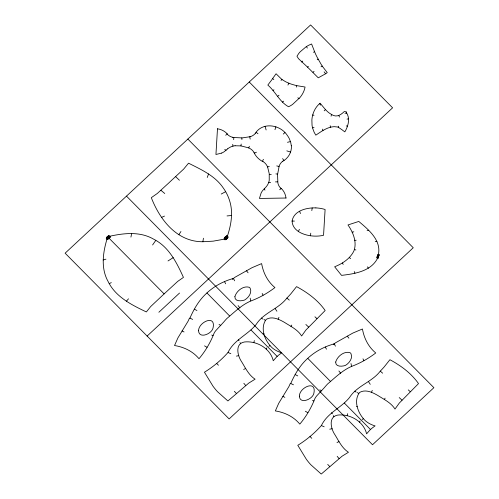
<?xml version="1.0" encoding="UTF-8"?>
<svg xmlns="http://www.w3.org/2000/svg" width="499" height="499" viewBox="0 0 499 499"><rect width="100%" height="100%" fill="white"/><g stroke="black" fill="none" stroke-linecap="round" stroke-linejoin="round"><path stroke-width="0.75" d="M346.493 112.599L346.743 113.279L346.375 112.624C350.441 118.257 348.171 126.397 344.846 131.848L343.406 130.832A10.342 9.98 -12.6 0 1 342.383 130.021L338.048 127.052L334.155 126.665C327.188 126.996 321.468 131.449 315.817 135.148L314.17 132.316L312.673 128.293A26.615 25.692 -12.6 0 1 312.043 125.193L311.881 120.028A28.867 27.869 -12.6 0 1 312.461 115.986C313.553 111.065 316.148 106.412 320.09 103.218C323.633 107.098 326.527 111.845 331.33 114.333C336.376 117.864 340.555 115.126 344.291 111.551L346.512 111.863L346.524 113.348L346.493 112.599L345.002 113.441M217.489 128.698L215.942 154.497L221.6 153.093M233.675 139.664L233.813 137.518L232.615 137.262M310.528 235.784L310.746 233.183M282.752 161.189A10.722 10.348 -12.6 0 0 279.178 166.042L277.55 174.575L277.893 183.014A10.573 10.211 -12.6 0 0 280.656 188.142M234.592 280.806L233.482 278.423L232.565 279.228L234.655 277.438L252.057 267.67L261.626 263.603C263.26 272.891 267.589 281.517 274.943 287.574C267.751 293.038 259.748 297.641 251.29 300.822C241.99 304.558 234.418 312.168 226.771 318.605A76.547 73.902 -12.6 0 0 223.589 322.198L216.922 329.421A15.344 14.814 -12.6 0 0 214.152 333.07C210.566 342.314 205.451 351.109 199.001 358.712C192.807 351.259 183.975 347.048 174.531 345.526L177.925 337.873L188.061 321.237L189.395 318.306L189.938 318.1L192.658 319.416M335.403 346.194L334.293 343.817L333.376 344.616L335.465 342.832L352.868 333.058L362.442 328.997C364.07 338.285 368.399 346.911 375.753 352.968C368.561 358.425 360.559 363.029 352.101 366.21C342.807 369.946 335.234 377.556 327.581 383.993A76.547 73.902 -12.6 0 0 324.406 387.586L317.732 394.809A15.344 14.814 -12.6 0 0 314.963 398.464C311.376 407.708 306.261 416.503 299.812 424.1C293.624 416.653 284.792 412.436 275.348 410.914L278.735 403.267L288.871 386.631L290.206 383.694L290.749 383.488L293.468 384.804M254.085 152.501A11.733 11.327 -12.6 0 0 248.521 147.841L240.967 145.901L241.185 144.043M315.873 207.915A34.618 33.427 -12.6 0 1 325.105 209.486L323.552 235.297A34.618 33.427 -12.6 0 1 314.183 236.102C305.232 235.765 292.539 231.648 292.077 221.051C293.836 210.534 306.779 207.559 315.873 207.896M164.115 293.892L150.673 306.567L146.344 311.944C131.599 304.87 115.6 296.955 108.096 281.486C100.424 267.801 103.081 251.558 107.516 237.331L107.135 239.701L107.784 237.069L107.297 239.626L107.478 236.882L107.603 239.433L107.447 236.794L107.048 238.329L109.019 238.185L164.115 293.892L177.738 281.374L183.445 277.394C176.696 262.617 168.893 246.768 153.63 239.158C139.689 231.049 123.047 233.214 108.083 236.607L110.572 236.57L107.659 236.57L110.242 236.988L107.572 236.551L110.111 237.119L107.447 236.626L109.98 237.243L107.329 236.688L109.842 237.368L107.173 236.819L109.705 237.487L107.029 236.956L109.574 237.611L106.855 237.181L109.449 237.73L106.717 237.337L109.312 237.861L106.543 237.624L109.187 237.986L106.374 237.961L109.075 238.11L106.218 238.391L108.963 238.26L109.169 235.615L108.813 238.354L108.701 235.746L108.676 238.466L108.308 235.908L108.539 238.591L108.096 236.046L108.408 238.709L107.846 236.214L108.277 238.834L107.734 236.333L108.152 238.952L107.572 236.482L107.89 239.202L107.435 236.707L107.747 239.327L107.447 236.794M311.813 210.603L312.199 207.927M202.868 241.741L213.235 241.148L226.421 238.778L223.939 238.784L226.92 238.653L224.276 238.354L227.033 238.616L224.394 238.223L227.132 238.603L224.525 238.098L227.276 238.478L224.65 237.979L227.376 238.435L224.793 237.855L227.544 238.241L224.924 237.73L227.712 237.992L225.049 237.605L227.856 237.78L225.174 237.474L228.031 237.331L225.286 237.343L228.143 236.863L225.386 237.193L224.993 239.876L225.548 237.087L225.448 239.757L225.685 236.988L225.835 239.626L225.829 236.869L226.072 239.489L225.96 236.757L226.346 239.339L226.091 236.632L226.546 239.196L226.222 236.507L226.677 239.065L226.346 236.389L226.802 238.934L226.477 236.258L226.858 238.821L226.615 236.139L226.908 238.709L226.752 236.021L226.92 238.609L227.213 235.721L226.109 238.291L227.376 235.665L225.118 236.888L227.519 235.765C231.187 224.637 233.295 212.412 229.683 200.972A46.625 45.016 -12.6 0 0 226.39 192.994A47.467 45.827 -12.6 0 0 223.359 188.104C215.119 175.773 201.29 169.623 188.547 163.179L183.663 169.086L170.034 181.755A76.74 74.089 -12.6 0 1 167.265 184.337L157.341 193.437L151.316 197.673C159.855 219.766 176.927 241.909 202.868 241.741L203.455 238.223M130.919 237.094L131.699 233.426M253.854 342.651L254.34 340.567M347.204 415.736L347.691 413.652M296.319 87.1L296.687 85.597M274.974 129.678L275.872 126.79M331.055 116.18L331.617 114.477M207.241 177.501L208.563 173.939M248.727 147.935L249.363 146.294M189.938 318.1C193.905 309.087 198.92 300.311 206.249 293.587A59.643 57.585 -12.6 0 1 210.572 289.838C217.308 284.492 225.217 280.725 233.482 278.423M290.749 383.488C294.716 374.475 299.737 365.698 307.06 358.974A59.643 57.585 -12.6 0 1 311.382 355.232C318.119 349.886 326.028 346.113 334.293 343.817M338.179 127.201L338.596 126.216M278.111 319.21L278.941 317.314M371.462 392.295L372.291 390.399M298.402 231.442L299.4 229.334M287.935 85.042L288.89 83.202M266.192 349.044L266.79 347.934M359.542 422.129L360.141 421.019M253.96 152.575L255.195 154.734A20.815 20.097 -12.6 0 0 260.834 160.429L262.293 161.32L263.453 159.331M272.641 78.511L276.078 73.765L280.781 78.418A18.282 17.652 -12.6 0 0 282.864 80.071L285.16 81.456A36.078 34.836 -12.6 0 0 287.617 82.666L289.32 83.377A43.5 41.997 -12.6 0 0 291.934 84.319L294.622 85.104A50.468 48.727 -12.6 0 0 297.385 85.741L305.064 87.026L304.633 88.866A21.993 21.232 -12.6 0 1 303.704 91.479L303.323 92.315A23.915 23.091 -12.6 0 1 301.995 94.716A28.112 27.139 -12.6 0 1 299.83 97.679L292.601 104.391A25.374 24.501 -12.6 0 1 289.401 106.324L288.528 106.742C279.559 101.833 275.448 91.591 267.844 85.055L270.745 81.187A31.206 30.127 -12.6 0 0 271.624 80.077L272.641 78.511L273.826 79.603M178.885 234.717L180.937 231.505M290.936 326.358L291.778 325.074M384.286 399.443L385.128 398.158M152.6 244.972L155.794 240.35M228.018 352.475C234.087 339.75 247.666 334.96 256.155 324.469C263.647 312.567 278.473 309.124 286.937 298.046A144.117 139.146 -12.6 0 0 290.88 293.78L296.562 286.619C307.596 292.57 317.894 300.149 325.167 310.509L305.912 330.026L301.646 335.977C297.728 329.639 290.636 326.327 284.567 322.441C279.209 319.31 272.198 315.861 266.198 319.385C259.742 327.943 264.801 340.605 271.681 347.348A24.226 23.391 -12.6 0 0 275.828 350.348L277.282 351.115A26.322 25.412 -12.6 0 0 281.729 352.793L278.648 355.095A38.024 36.714 -12.6 0 0 276.434 357.109L273.259 360.746C270.296 348.321 256.76 340.68 244.554 341.965C234.655 343.518 237.499 355.881 241.628 361.738C245.458 367.956 248.733 375.142 255.095 379.184L248.77 383.089L227.9 400.965L217.477 391.665A65.606 63.342 -12.6 0 1 212.967 386.157L204.447 372.217C213.185 366.834 221.2 360.141 228.018 352.475L230.837 353.704M321.368 425.56C327.438 412.835 341.017 408.045 349.5 397.553C356.991 385.652 371.824 382.209 380.288 371.131A144.117 139.146 -12.6 0 0 384.23 366.865L389.912 359.71C400.947 365.655 411.245 373.233 418.518 383.594L399.262 403.111L394.996 409.061C391.079 402.724 383.987 399.418 377.918 395.526C372.56 392.395 365.549 388.946 359.548 392.47C353.092 401.028 358.151 413.69 365.031 420.432A24.226 23.391 -12.6 0 0 369.179 423.433L370.632 424.2A26.322 25.412 -12.6 0 0 375.08 425.878L371.998 428.179A38.024 36.714 -12.6 0 0 369.784 430.194L366.609 433.831C363.646 421.406 350.111 413.765 337.904 415.056C328.005 416.603 330.849 428.965 334.979 434.822C338.809 441.041 342.083 448.227 348.445 452.269L342.114 456.173L321.25 474.05L310.827 464.75A65.606 63.342 -12.6 0 1 306.317 459.242L297.797 445.301C306.536 439.918 314.551 433.226 321.368 425.56L324.188 426.788M291.31 145.777L290.705 142.302L289.358 138.784A24.283 23.441 -12.6 0 0 287.274 135.36C280.413 124.669 262.686 121.613 255.232 133.395M225.76 135.273L227.064 133.763L227.532 134.287M126.366 301.271L128.511 298.807M281.037 80.47L281.972 79.416M301.77 62.101L302.712 61.078M324.175 110.834L325.479 109.568M263.073 161.582A11.733 11.327 -12.6 0 1 267.651 167.171L269.235 173.671L269.223 180.258A14.228 13.741 -12.6 0 1 268.73 182.341A13.903 13.423 -12.6 0 1 265.774 187.268L262.68 190.524A16.211 15.65 -12.6 0 0 261.114 193.026L259.43 198.446L286.089 198.022M313.06 72.293L314.071 71.357M283.289 134.069L284.904 132.572M158.875 312.255L179.54 293.044M147.124 336.064L392.607 107.821L310.603 24.95L65.12 253.186L229.135 418.935L413.247 247.754L249.232 82.011M221.6 153.093A16.211 15.65 -12.6 0 0 224.238 151.677L227.712 148.808M272.99 90.525L273.932 89.733M282.446 102.108L283.65 101.154M307.509 67.103L318.262 77.825L325.454 73.858A16.922 16.336 -12.6 0 0 326.527 73.147L327.238 72.617L322.416 66.348A98.864 95.452 -12.6 0 1 321.194 64.421L317.401 57.753A87.132 84.125 -12.6 0 1 315.68 54.248A75.655 73.041 -12.6 0 1 315.037 52.8L311.594 43.993L309.324 44.966A26.94 26.01 -12.6 0 0 307.153 46.151A28.119 27.152 -12.6 0 0 305.793 47.025L300.304 51.703A23.191 22.393 -12.6 0 0 298.701 53.543L296.967 56.256L298.539 58.714L307.509 67.103L308.382 66.411M277.606 96.313L278.997 95.253M279.652 189.732L281.261 188.535L280.744 188.067M282.821 161.271L284.006 160.466L282.571 158.607M268.842 346.4L269.965 345.62M362.193 419.484L363.316 418.705M317.227 59.712L318.131 59.125M168.013 260.946L173.247 257.627M321.038 66.772L322.229 66.061M221.232 194.042L225.635 191.685M254.328 153.268L256.424 152.226M109.237 283.632L111.296 282.615M243.643 369.447L245.633 368.505M336.993 442.538L338.983 441.59M161.508 217.408L164.502 216.098M313.422 52.258L314.588 51.753M267.564 166.965L269.279 166.417M250.155 136.707L242.227 137.905L233.813 137.518M103.112 259.973L105.95 259.168M312.561 127.838L314.039 127.457M287.474 142.302L290.48 141.56M347.048 119.118L348.576 118.75M352.163 232.178L353.81 231.792M236.395 356.111L238.784 355.656M329.745 429.196L332.134 428.741M263.191 333.469L263.896 333.357M356.542 406.554L357.247 406.442M354.745 240.356L356.174 240.2M235.091 145.77L240.967 145.901M227.026 215.936L231.542 215.493M367.114 230.407L368.599 230.276M269.329 174.563L271.256 174.432M275.46 181.886L277.675 181.842M292.077 221.051L294.416 221.088M375.236 241.422L376.926 241.472M275.891 173.908L277.594 174.076M268.724 182.341L270.614 182.603M346.244 125.923L347.491 126.153M276.733 165.93L279.053 166.429M354.421 249.612L355.893 249.937M286.819 150.866L290.53 152.033M312.717 114.938L313.99 115.375M211.701 335.047L213.023 335.577M312.511 400.441L313.834 400.965M297.816 97.829L299.132 98.484M182.048 330.956L184.05 331.966M282.858 396.343L284.86 397.354M194.342 309.187L196.937 310.509M295.152 374.574L297.747 375.897M262.293 161.32L262.992 161.707M204.546 345.863L207.023 347.285M305.357 411.257L307.839 412.673M224.743 149.482L226.078 150.249M219.042 324.431L220.764 325.46M319.859 389.819L321.574 390.854M264.002 319.46L265.399 320.414M357.353 392.545L358.75 393.499M261.445 318.063L262.811 319.054M354.795 391.147L356.155 392.139M256.112 132.272L257.971 133.744M349.263 257.521L350.61 258.632M160.89 190.262L164.757 193.506M380.288 371.131L382.646 373.196M286.937 298.046L289.295 300.111M408.288 389.887L410.247 391.684M314.938 316.803L316.902 318.599M399.219 397.566L402.026 400.204M305.868 324.481L308.675 327.119M175.617 176.615L179.422 180.258M330.344 381.286L307.746 358.338M229.534 315.892L206.935 292.95M370.495 429.502L344.335 403.061M277.145 356.417L250.985 329.976M187.861 139.071L433.881 387.686L372.51 444.746L126.49 196.126M309.985 436.482L311.788 438.315M216.641 363.397L218.437 365.231M327.712 464.426L329.727 466.515M234.362 391.341L236.376 393.43M337.193 456.367L339.108 458.662M243.843 383.282L245.758 385.577M324.107 71.875L325.598 73.771M347.323 336.17L348.907 338.185M246.512 270.782L248.097 272.797M338.902 370.975L340.73 373.321M238.092 305.588L239.919 307.933M331.629 412.698L332.409 413.839M238.279 339.613L239.058 340.755M367.457 266.84L368.387 268.225M368.543 381.704L370.258 384.336M275.192 308.619L276.908 311.245M342.339 262.954L343.206 264.383M264.227 188.803L264.969 190.125M306.48 46.569L307.309 48.085M319.678 103.574L320.52 105.139M325.304 346.992L326.471 349.194M224.494 281.598L225.66 283.806M333.357 415.605L333.881 416.609M240.013 342.52L240.53 343.524M362.979 358.818L363.852 360.565M262.168 293.431L263.042 295.177M322.435 129.122L323.009 130.451M354.253 271.537L354.92 273.184M338.915 115.699L339.47 117.072M299.612 211.233L300.467 213.572M265.075 126.309L266.123 129.952M330.17 125.717L330.525 127.276M350.978 363.534L351.589 366.278M250.167 298.146L250.779 300.885M249.762 136.826L250.174 139.096M232.734 144.323L232.927 146.163M241.815 137.924L241.921 139.577M217.47 128.786A16.785 16.205 -12.6 0 1 227.12 133.713M227.7 148.796A13.978 13.492 -12.6 0 1 235.091 145.727M232.609 137.281A10.573 10.211 -12.6 0 1 227.444 134.368M255.313 133.464A10.722 10.348 -12.6 0 1 250.161 136.72M291.416 145.77A17.003 16.417 -12.6 0 1 284.031 160.497M281.317 188.485A16.785 16.205 -12.6 0 1 285.996 198.028M378.435 254.353L378.429 255.631L378.304 254.415L379.246 255.214L378.198 254.49L379.315 255.039L378.105 254.577L378.61 255.75L378.017 254.671L378.56 256.018L377.787 255.008L378.56 256.106L377.731 255.132L378.566 256.205L377.668 255.263L378.579 256.286L377.618 255.394L378.591 256.367L377.575 255.513L378.598 256.467L377.219 256.642L378.598 256.561L377.175 256.767L378.541 256.648L377.138 256.885L378.485 256.704L377.101 257.022L378.423 256.779L377.069 257.147L378.367 256.842L377.038 257.284L378.304 256.916L377.001 257.684L378.161 257.141L377.026 257.946L378.298 258.208L377.051 258.07L378.03 257.303C371.73 271.194 355.182 273.77 341.553 275.373L334.642 266.765C342.445 263.703 350.173 258.644 353.934 250.903C357.178 242.034 353.092 232.266 347.984 224.949L358.781 221.437C368.549 229.671 381.317 240.081 378.435 254.353M198.577 330.743C198.914 339.214 211.757 333.993 213.036 328.024C216.173 313.971 198.471 322.123 198.577 330.743M299.388 396.137C299.724 404.602 312.567 399.381 313.846 393.412C316.984 379.359 299.281 387.511 299.388 396.137M234.879 296.649C234.536 301.702 241.385 301.234 244.666 299.993C248.502 297.722 252.282 292.72 250.155 288.229A3.437 3.318 -12.6 0 0 249.144 287.249C243.225 285.497 236.432 291.023 234.879 296.649M335.69 362.037C335.347 367.089 342.195 366.628 345.483 365.38C349.312 363.11 353.092 358.107 350.965 353.623A3.437 3.318 -12.6 0 0 349.955 352.643C344.036 350.884 337.249 356.411 335.69 362.037M378.697 256.361L377.263 256.511L378.647 256.467L377.537 255.644L378.566 256.767L377.425 256.018L378.535 256.885L377.381 256.143L378.778 256.137L377.306 256.38L378.697 256.361"/></g></svg>
